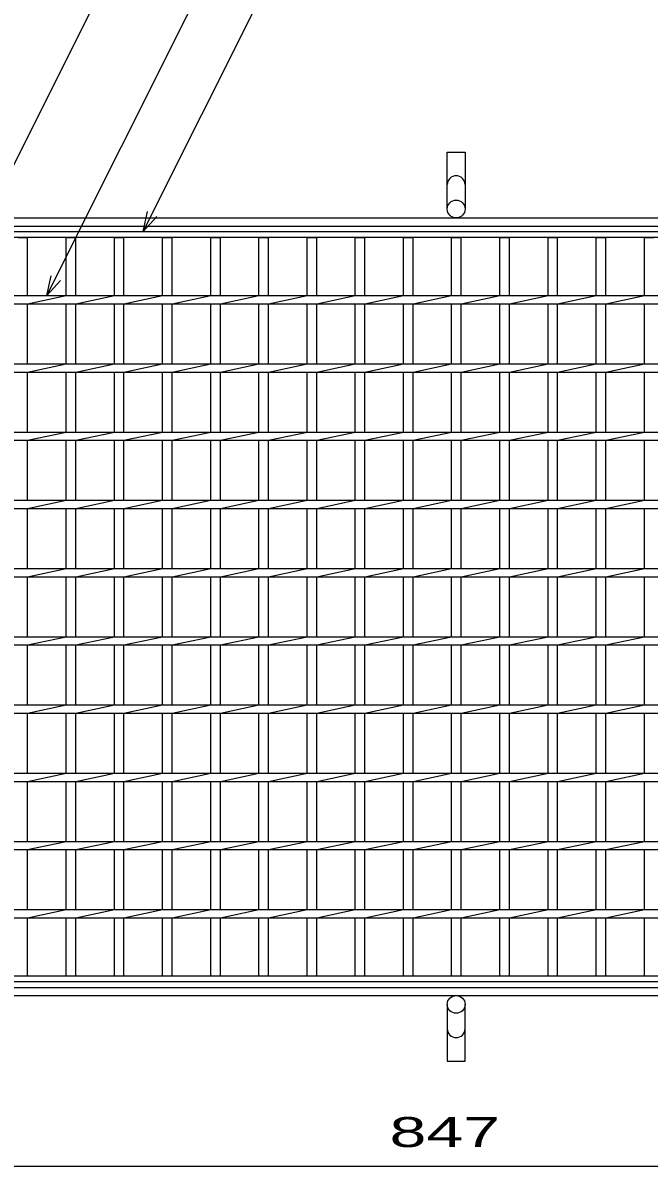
# Model space of a CAD drawing. Units: millimetres, scale not verified. Extents: x -1820 to 1731, y -1282 to 1054.
# Drawn here: x -1168 to -709, y -261 to 577 of the extents above; entities that cross this region are included whole.
import ezdxf
from ezdxf.enums import TextEntityAlignment as Align

# ---------------------------------------------------------------- set-up
doc = ezdxf.new("R2010")
doc.units = ezdxf.units.MM
doc.header["$LTSCALE"] = 10
for name, color, linetype, lineweight in [('16', 3, 'Continuous', 25), ('19', 6, 'Continuous', 25), ('22', 4, 'Continuous', 25)]:
    doc.layers.add(name, color=color, linetype=linetype, lineweight=lineweight)
doc.styles.add('ベクトル', font='')
doc.styles.get('ベクトル').set_extended_font_data('ベクトル')

msp = doc.modelspace()

# ---------------------------------------------------------------- linework, layer by layer
at = {"layer": '16'}
for p, q in [((-1348, 424), (-353, 424)), ((-353, 419.5), (-1348, 419.5)), ((-1171.5, 419.5), (-1164.5, 419.5)), ((-1164.5, 377), (-1164.5, 419.5)), ((-1136.2, 377), (-1136.2, 419.5)), ((-1136.2, 419.5), (-1129.2, 419.5)), ((-1129.2, 377), (-1129.2, 419.5)), ((-1100.9, 377), (-1100.9, 419.5)), ((-1100.9, 419.5), (-1093.9, 419.5)), ((-1093.9, 377), (-1093.9, 419.5)), ((-1065.6, 377), (-1065.6, 419.5)), ((-1065.6, 419.5), (-1058.6, 419.5)), ((-1058.6, 377), (-1058.6, 419.5)), ((-1030.3, 377), (-1030.3, 419.5)), ((-1030.3, 419.5), (-1023.3, 419.5)), ((-1023.3, 377), (-1023.3, 419.5)), ((-995, 377), (-995, 419.5)), ((-995, 419.5), (-988, 419.5)), ((-988, 377), (-988, 419.5)), ((-959.7, 377), (-959.7, 419.5)), ((-959.7, 419.5), (-952.7, 419.5)), ((-952.7, 377), (-952.7, 419.5)), ((-924.4, 377), (-924.4, 419.5)), ((-924.4, 419.5), (-917.4, 419.5)), ((-917.4, 377), (-917.4, 419.5)), ((-889.1, 377), (-889.1, 419.5)), ((-889.1, 419.5), (-882.1, 419.5)), ((-882.1, 377), (-882.1, 419.5)), ((-853.8, 377), (-853.8, 419.5)), ((-853.8, 419.5), (-846.8, 419.5)), ((-846.8, 377), (-846.8, 419.5)), ((-818.5, 377), (-818.5, 419.5)), ((-818.5, 419.5), (-811.5, 419.5)), ((-811.5, 377), (-811.5, 419.5)), ((-783.2, 377), (-783.2, 419.5)), ((-783.2, 419.5), (-776.2, 419.5)), ((-776.2, 377), (-776.2, 419.5)), ((-747.9, 377), (-747.9, 419.5)), ((-747.9, 419.5), (-740.9, 419.5)), ((-740.9, 377), (-740.9, 419.5)), ((-712.6, 377), (-712.6, 419.5)), ((-712.6, 419.5), (-705.6, 419.5)), ((-1242.1, 377), (-458.5, 377)), ((-1242.1, 371), (-458.5, 371)), ((-1164.5, 371), (-1136.2, 377)), ((-1164.5, 327), (-1164.5, 371)), ((-1136.2, 327), (-1136.2, 371)), ((-1129.2, 371), (-1100.9, 377)), ((-1129.2, 327), (-1129.2, 371)), ((-1100.9, 327), (-1100.9, 371)), ((-1093.9, 371), (-1065.6, 377)), ((-1093.9, 327), (-1093.9, 371)), ((-1065.6, 327), (-1065.6, 371)), ((-1058.6, 371), (-1030.3, 377)), ((-1058.6, 327), (-1058.6, 371)), ((-1030.3, 327), (-1030.3, 371)), ((-1023.3, 371), (-995, 377)), ((-1023.3, 327), (-1023.3, 371)), ((-995, 327), (-995, 371)), ((-988, 371), (-959.7, 377)), ((-988, 327), (-988, 371)), ((-959.7, 327), (-959.7, 371)), ((-952.7, 371), (-924.4, 377)), ((-952.7, 327), (-952.7, 371)), ((-924.4, 327), (-924.4, 371)), ((-917.4, 371), (-889.1, 377)), ((-917.4, 327), (-917.4, 371)), ((-889.1, 327), (-889.1, 371)), ((-882.1, 371), (-853.8, 377)), ((-882.1, 327), (-882.1, 371)), ((-853.8, 327), (-853.8, 371)), ((-846.8, 371), (-818.5, 377)), ((-846.8, 327), (-846.8, 371)), ((-818.5, 327), (-818.5, 371)), ((-811.5, 371), (-783.2, 377)), ((-811.5, 327), (-811.5, 371)), ((-783.2, 327), (-783.2, 371)), ((-776.2, 371), (-747.9, 377)), ((-776.2, 327), (-776.2, 371)), ((-747.9, 327), (-747.9, 371)), ((-740.9, 371), (-712.6, 377)), ((-740.9, 327), (-740.9, 371)), ((-712.6, 327), (-712.6, 371)), ((-1348, 327), (-353, 327)), ((-1164.5, 321), (-1136.2, 327)), ((-1129.2, 321), (-1100.9, 327)), ((-1093.9, 321), (-1065.6, 327)), ((-1058.6, 321), (-1030.3, 327)), ((-1023.3, 321), (-995, 327)), ((-988, 321), (-959.7, 327)), ((-952.7, 321), (-924.4, 327)), ((-917.4, 321), (-889.1, 327)), ((-882.1, 321), (-853.8, 327)), ((-846.8, 321), (-818.5, 327)), ((-811.5, 321), (-783.2, 327)), ((-776.2, 321), (-747.9, 327)), ((-740.9, 321), (-712.6, 327)), ((-1348, 321), (-353, 321)), ((-1164.5, 277), (-1164.5, 321)), ((-1136.2, 277), (-1136.2, 321)), ((-1129.2, 277), (-1129.2, 321)), ((-1100.9, 277), (-1100.9, 321)), ((-1093.9, 277), (-1093.9, 321)), ((-1065.6, 277), (-1065.6, 321)), ((-1058.6, 277), (-1058.6, 321)), ((-1030.3, 277), (-1030.3, 321)), ((-1023.3, 277), (-1023.3, 321)), ((-995, 277), (-995, 321)), ((-988, 277), (-988, 321)), ((-959.7, 277), (-959.7, 321)), ((-952.7, 277), (-952.7, 321)), ((-924.4, 277), (-924.4, 321)), ((-917.4, 277), (-917.4, 321)), ((-889.1, 277), (-889.1, 321)), ((-882.1, 277), (-882.1, 321)), ((-853.8, 277), (-853.8, 321)), ((-846.8, 277), (-846.8, 321)), ((-818.5, 277), (-818.5, 321)), ((-811.5, 277), (-811.5, 321)), ((-783.2, 277), (-783.2, 321)), ((-776.2, 277), (-776.2, 321)), ((-747.9, 277), (-747.9, 321)), ((-740.9, 277), (-740.9, 321)), ((-712.6, 277), (-712.6, 321)), ((-1348, 277), (-353, 277)), ((-1164.5, 271), (-1136.2, 277)), ((-1129.2, 271), (-1100.9, 277)), ((-1093.9, 271), (-1065.6, 277)), ((-1058.6, 271), (-1030.3, 277)), ((-1023.3, 271), (-995, 277)), ((-988, 271), (-959.7, 277)), ((-952.7, 271), (-924.4, 277)), ((-917.4, 271), (-889.1, 277)), ((-882.1, 271), (-853.8, 277)), ((-846.8, 271), (-818.5, 277)), ((-811.5, 271), (-783.2, 277)), ((-776.2, 271), (-747.9, 277)), ((-740.9, 271), (-712.6, 277)), ((-1348, 271), (-353, 271)), ((-1164.5, 227), (-1164.5, 271)), ((-1136.2, 227), (-1136.2, 271)), ((-1129.2, 227), (-1129.2, 271)), ((-1100.9, 227), (-1100.9, 271)), ((-1093.9, 227), (-1093.9, 271)), ((-1065.6, 227), (-1065.6, 271)), ((-1058.6, 227), (-1058.6, 271)), ((-1030.3, 227), (-1030.3, 271)), ((-1023.3, 227), (-1023.3, 271)), ((-995, 227), (-995, 271)), ((-988, 227), (-988, 271)), ((-959.7, 227), (-959.7, 271)), ((-952.7, 227), (-952.7, 271)), ((-924.4, 227), (-924.4, 271)), ((-917.4, 227), (-917.4, 271)), ((-889.1, 227), (-889.1, 271)), ((-882.1, 227), (-882.1, 271)), ((-853.8, 227), (-853.8, 271)), ((-846.8, 227), (-846.8, 271)), ((-818.5, 227), (-818.5, 271)), ((-811.5, 227), (-811.5, 271)), ((-783.2, 227), (-783.2, 271)), ((-776.2, 227), (-776.2, 271)), ((-747.9, 227), (-747.9, 271)), ((-740.9, 227), (-740.9, 271)), ((-712.6, 227), (-712.6, 271)), ((-1348, 227), (-353, 227)), ((-1164.5, 221), (-1136.2, 227)), ((-1129.2, 221), (-1100.9, 227)), ((-1093.9, 221), (-1065.6, 227)), ((-1058.6, 221), (-1030.3, 227)), ((-1023.3, 221), (-995, 227)), ((-988, 221), (-959.7, 227)), ((-952.7, 221), (-924.4, 227)), ((-917.4, 221), (-889.1, 227)), ((-882.1, 221), (-853.8, 227)), ((-846.8, 221), (-818.5, 227)), ((-811.5, 221), (-783.2, 227)), ((-776.2, 221), (-747.9, 227)), ((-740.9, 221), (-712.6, 227)), ((-1348, 221), (-353, 221)), ((-1164.5, 177), (-1164.5, 221)), ((-1136.2, 177), (-1136.2, 221)), ((-1129.2, 177), (-1129.2, 221)), ((-1100.9, 177), (-1100.9, 221)), ((-1093.9, 177), (-1093.9, 221)), ((-1065.6, 177), (-1065.6, 221)), ((-1058.6, 177), (-1058.6, 221)), ((-1030.3, 177), (-1030.3, 221)), ((-1023.3, 177), (-1023.3, 221)), ((-995, 177), (-995, 221)), ((-988, 177), (-988, 221)), ((-959.7, 177), (-959.7, 221)), ((-952.7, 177), (-952.7, 221)), ((-924.4, 177), (-924.4, 221)), ((-917.4, 177), (-917.4, 221)), ((-889.1, 177), (-889.1, 221)), ((-882.1, 177), (-882.1, 221)), ((-853.8, 177), (-853.8, 221)), ((-846.8, 177), (-846.8, 221)), ((-818.5, 177), (-818.5, 221)), ((-811.5, 177), (-811.5, 221)), ((-783.2, 177), (-783.2, 221)), ((-776.2, 177), (-776.2, 221)), ((-747.9, 177), (-747.9, 221)), ((-740.9, 177), (-740.9, 221)), ((-712.6, 177), (-712.6, 221)), ((-1348, 177), (-353, 177)), ((-1164.5, 171), (-1136.2, 177)), ((-1129.2, 171), (-1100.9, 177)), ((-1093.9, 171), (-1065.6, 177)), ((-1058.6, 171), (-1030.3, 177)), ((-1023.3, 171), (-995, 177)), ((-988, 171), (-959.7, 177)), ((-952.7, 171), (-924.4, 177)), ((-917.4, 171), (-889.1, 177)), ((-882.1, 171), (-853.8, 177)), ((-846.8, 171), (-818.5, 177)), ((-811.5, 171), (-783.2, 177)), ((-776.2, 171), (-747.9, 177)), ((-740.9, 171), (-712.6, 177)), ((-1348, 171), (-353, 171)), ((-1164.5, 127), (-1164.5, 171)), ((-1136.2, 127), (-1136.2, 171)), ((-1129.2, 127), (-1129.2, 171)), ((-1100.9, 127), (-1100.9, 171)), ((-1093.9, 127), (-1093.9, 171)), ((-1065.6, 127), (-1065.6, 171)), ((-1058.6, 127), (-1058.6, 171)), ((-1030.3, 127), (-1030.3, 171)), ((-1023.3, 127), (-1023.3, 171)), ((-995, 127), (-995, 171)), ((-988, 127), (-988, 171)), ((-959.7, 127), (-959.7, 171)), ((-952.7, 127), (-952.7, 171)), ((-924.4, 127), (-924.4, 171)), ((-917.4, 127), (-917.4, 171)), ((-889.1, 127), (-889.1, 171)), ((-882.1, 127), (-882.1, 171)), ((-853.8, 127), (-853.8, 171)), ((-846.8, 127), (-846.8, 171)), ((-818.5, 127), (-818.5, 171)), ((-811.5, 127), (-811.5, 171)), ((-783.2, 127), (-783.2, 171)), ((-776.2, 127), (-776.2, 171)), ((-747.9, 127), (-747.9, 171)), ((-740.9, 127), (-740.9, 171)), ((-712.6, 127), (-712.6, 171)), ((-1348, 127), (-353, 127)), ((-1164.5, 121), (-1136.2, 127)), ((-1129.2, 121), (-1100.9, 127)), ((-1093.9, 121), (-1065.6, 127)), ((-1058.6, 121), (-1030.3, 127)), ((-1023.3, 121), (-995, 127)), ((-988, 121), (-959.7, 127)), ((-952.7, 121), (-924.4, 127)), ((-917.4, 121), (-889.1, 127)), ((-882.1, 121), (-853.8, 127)), ((-846.8, 121), (-818.5, 127)), ((-811.5, 121), (-783.2, 127)), ((-776.2, 121), (-747.9, 127)), ((-740.9, 121), (-712.6, 127)), ((-1348, 121), (-353, 121)), ((-1164.5, 77), (-1164.5, 121)), ((-1136.2, 77), (-1136.2, 121)), ((-1129.2, 77), (-1129.2, 121)), ((-1100.9, 77), (-1100.9, 121)), ((-1093.9, 77), (-1093.9, 121)), ((-1065.6, 77), (-1065.6, 121)), ((-1058.6, 77), (-1058.6, 121)), ((-1030.3, 77), (-1030.3, 121)), ((-1023.3, 77), (-1023.3, 121)), ((-995, 77), (-995, 121)), ((-988, 77), (-988, 121)), ((-959.7, 77), (-959.7, 121)), ((-952.7, 77), (-952.7, 121)), ((-924.4, 77), (-924.4, 121)), ((-917.4, 77), (-917.4, 121)), ((-889.1, 77), (-889.1, 121)), ((-882.1, 77), (-882.1, 121)), ((-853.8, 77), (-853.8, 121)), ((-846.8, 77), (-846.8, 121)), ((-818.5, 77), (-818.5, 121)), ((-811.5, 77), (-811.5, 121)), ((-783.2, 77), (-783.2, 121)), ((-776.2, 77), (-776.2, 121)), ((-747.9, 77), (-747.9, 121)), ((-740.9, 77), (-740.9, 121)), ((-712.6, 77), (-712.6, 121)), ((-1348, 77), (-353, 77)), ((-1164.5, 71), (-1136.2, 77)), ((-1129.2, 71), (-1100.9, 77)), ((-1093.9, 71), (-1065.6, 77)), ((-1058.6, 71), (-1030.3, 77)), ((-1023.3, 71), (-995, 77)), ((-988, 71), (-959.7, 77)), ((-952.7, 71), (-924.4, 77)), ((-917.4, 71), (-889.1, 77)), ((-882.1, 71), (-853.8, 77)), ((-846.8, 71), (-818.5, 77)), ((-811.5, 71), (-783.2, 77)), ((-776.2, 71), (-747.9, 77)), ((-740.9, 71), (-712.6, 77)), ((-1348, 71), (-353, 71)), ((-1164.5, 27), (-1164.5, 71)), ((-1136.2, 27), (-1136.2, 71)), ((-1129.2, 27), (-1129.2, 71)), ((-1100.9, 27), (-1100.9, 71)), ((-1093.9, 27), (-1093.9, 71)), ((-1065.6, 27), (-1065.6, 71)), ((-1058.6, 27), (-1058.6, 71)), ((-1030.3, 27), (-1030.3, 71)), ((-1023.3, 27), (-1023.3, 71)), ((-995, 27), (-995, 71)), ((-988, 27), (-988, 71)), ((-959.7, 27), (-959.7, 71)), ((-952.7, 27), (-952.7, 71)), ((-924.4, 27), (-924.4, 71)), ((-917.4, 27), (-917.4, 71)), ((-889.1, 27), (-889.1, 71)), ((-882.1, 27), (-882.1, 71)), ((-853.8, 27), (-853.8, 71)), ((-846.8, 27), (-846.8, 71)), ((-818.5, 27), (-818.5, 71)), ((-811.5, 27), (-811.5, 71)), ((-783.2, 27), (-783.2, 71)), ((-776.2, 27), (-776.2, 71)), ((-747.9, 27), (-747.9, 71)), ((-740.9, 27), (-740.9, 71)), ((-712.6, 27), (-712.6, 71)), ((-1348, 27), (-353, 27)), ((-1164.5, 21), (-1136.2, 27)), ((-1129.2, 21), (-1100.9, 27)), ((-1093.9, 21), (-1065.6, 27)), ((-1058.6, 21), (-1030.3, 27)), ((-1023.3, 21), (-995, 27)), ((-988, 21), (-959.7, 27)), ((-952.7, 21), (-924.4, 27)), ((-917.4, 21), (-889.1, 27)), ((-882.1, 21), (-853.8, 27)), ((-846.8, 21), (-818.5, 27)), ((-811.5, 21), (-783.2, 27)), ((-776.2, 21), (-747.9, 27)), ((-740.9, 21), (-712.6, 27)), ((-1348, 21), (-353, 21)), ((-1164.5, -23), (-1164.5, 21)), ((-1136.2, -23), (-1136.2, 21)), ((-1129.2, -23), (-1129.2, 21)), ((-1100.9, -23), (-1100.9, 21)), ((-1093.9, -23), (-1093.9, 21)), ((-1065.6, -23), (-1065.6, 21)), ((-1058.6, -23), (-1058.6, 21)), ((-1030.3, -23), (-1030.3, 21)), ((-1023.3, -23), (-1023.3, 21)), ((-995, -23), (-995, 21)), ((-988, -23), (-988, 21)), ((-959.7, -23), (-959.7, 21)), ((-952.7, -23), (-952.7, 21)), ((-924.4, -23), (-924.4, 21)), ((-917.4, -23), (-917.4, 21)), ((-889.1, -23), (-889.1, 21)), ((-882.1, -23), (-882.1, 21)), ((-853.8, -23), (-853.8, 21)), ((-846.8, -23), (-846.8, 21)), ((-818.5, -23), (-818.5, 21)), ((-811.5, -23), (-811.5, 21)), ((-783.2, -23), (-783.2, 21)), ((-776.2, -23), (-776.2, 21)), ((-747.9, -23), (-747.9, 21)), ((-740.9, -23), (-740.9, 21)), ((-712.6, -23), (-712.6, 21)), ((-1348, -23), (-353, -23)), ((-1164.5, -29), (-1136.2, -23)), ((-1129.2, -29), (-1100.9, -23)), ((-1093.9, -29), (-1065.6, -23)), ((-1058.6, -29), (-1030.3, -23)), ((-1023.3, -29), (-995, -23)), ((-988, -29), (-959.7, -23)), ((-952.7, -29), (-924.4, -23)), ((-917.4, -29), (-889.1, -23)), ((-882.1, -29), (-853.8, -23)), ((-846.8, -29), (-818.5, -23)), ((-811.5, -29), (-783.2, -23)), ((-776.2, -29), (-747.9, -23)), ((-740.9, -29), (-712.6, -23)), ((-1348, -29), (-353, -29)), ((-1164.5, -73), (-1164.5, -29)), ((-1136.2, -73), (-1136.2, -29)), ((-1129.2, -73), (-1129.2, -29)), ((-1100.9, -73), (-1100.9, -29)), ((-1093.9, -73), (-1093.9, -29)), ((-1065.6, -73), (-1065.6, -29)), ((-1058.6, -73), (-1058.6, -29)), ((-1030.3, -73), (-1030.3, -29)), ((-1023.3, -73), (-1023.3, -29)), ((-995, -73), (-995, -29)), ((-988, -73), (-988, -29)), ((-959.7, -73), (-959.7, -29)), ((-952.7, -73), (-952.7, -29)), ((-924.4, -73), (-924.4, -29)), ((-917.4, -73), (-917.4, -29)), ((-889.1, -73), (-889.1, -29)), ((-882.1, -73), (-882.1, -29)), ((-853.8, -73), (-853.8, -29)), ((-846.8, -73), (-846.8, -29)), ((-818.5, -73), (-818.5, -29)), ((-811.5, -73), (-811.5, -29)), ((-783.2, -73), (-783.2, -29)), ((-776.2, -73), (-776.2, -29)), ((-747.9, -73), (-747.9, -29)), ((-740.9, -73), (-740.9, -29)), ((-712.6, -73), (-712.6, -29)), ((-1242.1, -73), (-458.5, -73)), ((-1164.5, -79), (-1136.2, -73)), ((-1129.2, -79), (-1100.9, -73)), ((-1093.9, -79), (-1065.6, -73)), ((-1058.6, -79), (-1030.3, -73)), ((-1023.3, -79), (-995, -73)), ((-988, -79), (-959.7, -73)), ((-952.7, -79), (-924.4, -73)), ((-917.4, -79), (-889.1, -73)), ((-882.1, -79), (-853.8, -73)), ((-846.8, -79), (-818.5, -73)), ((-811.5, -79), (-783.2, -73)), ((-776.2, -79), (-747.9, -73)), ((-740.9, -79), (-712.6, -73)), ((-1242.1, -79), (-458.5, -79)), ((-1164.5, -121.5), (-1164.5, -79)), ((-1136.2, -121.5), (-1136.2, -79)), ((-1129.2, -121.5), (-1129.2, -79)), ((-1100.9, -121.5), (-1100.9, -79)), ((-1093.9, -121.5), (-1093.9, -79)), ((-1065.6, -121.5), (-1065.6, -79)), ((-1058.6, -121.5), (-1058.6, -79)), ((-1030.3, -121.5), (-1030.3, -79)), ((-1023.3, -121.5), (-1023.3, -79)), ((-995, -121.5), (-995, -79)), ((-988, -121.5), (-988, -79)), ((-959.7, -121.5), (-959.7, -79)), ((-952.7, -121.5), (-952.7, -79)), ((-924.4, -121.5), (-924.4, -79)), ((-917.4, -121.5), (-917.4, -79)), ((-889.1, -121.5), (-889.1, -79)), ((-882.1, -121.5), (-882.1, -79)), ((-853.8, -121.5), (-853.8, -79)), ((-846.8, -121.5), (-846.8, -79)), ((-818.5, -121.5), (-818.5, -79)), ((-811.5, -121.5), (-811.5, -79)), ((-783.2, -121.5), (-783.2, -79)), ((-776.2, -121.5), (-776.2, -79)), ((-747.9, -121.5), (-747.9, -79)), ((-740.9, -121.5), (-740.9, -79)), ((-712.6, -121.5), (-712.6, -79)), ((-1348, -121.5), (-353, -121.5)), ((-1171.5, -121.5), (-1164.5, -121.5)), ((-1136.2, -121.5), (-1129.2, -121.5)), ((-1100.9, -121.5), (-1093.9, -121.5)), ((-1065.6, -121.5), (-1058.6, -121.5)), ((-1030.3, -121.5), (-1023.3, -121.5)), ((-995, -121.5), (-988, -121.5)), ((-959.7, -121.5), (-952.7, -121.5)), ((-924.4, -121.5), (-917.4, -121.5)), ((-889.1, -121.5), (-882.1, -121.5)), ((-853.8, -121.5), (-846.8, -121.5)), ((-818.5, -121.5), (-811.5, -121.5)), ((-783.2, -121.5), (-776.2, -121.5)), ((-747.9, -121.5), (-740.9, -121.5)), ((-712.6, -121.5), (-705.6, -121.5)), ((-353, -126), (-1348, -126))]:
    msp.add_line(p, q, dxfattribs=at)
at = {"layer": '19'}
for p, q in [((-857, 440.5), (-857, 482.12)), ((-857, 482.12), (-844, 482.12)), ((-844, 482.12), (-844, 440.5)), ((-1350.5, 434), (-350.5, 434)), ((-1350.5, 428), (-350.5, 428)), ((-1350.5, -130), (-350.5, -130)), ((-1350.5, -136), (-350.5, -136)), ((-857, -142.5), (-857, -184.12)), ((-844, -184.12), (-844, -142.5)), ((-857, -184.12), (-844, -184.12))]:
    msp.add_line(p, q, dxfattribs=at)
for centre in [(-850.5, 440.5), (-850.5, -142.5)]:
    msp.add_circle(centre, 6.5, dxfattribs=at)
for centre, start, end in [((-850.5, 458.34), 0, 180), ((-850.5, -160.34), 180, 0)]:
    msp.add_arc(centre, 6.5, start, end, dxfattribs=at)
at = {"layer": '22'}
for p, q in [((-1235.1, 352), (-1052.85, 716.5)), ((-1150.35, 377), (-1004.1, 669.5)), ((-1079.75, 424), (-982, 619.5)), ((-1079.75, 424), (-1076.75, 438.6)), ((-1079.75, 424), (-1069.75, 435)), ((-1150.35, 377), (-1147.35, 391.6)), ((-1150.35, 377), (-1140.35, 388)), ((-1273.9, -261), (-426.7, -261))]:
    msp.add_line(p, q, dxfattribs=at)

# ---------------------------------------------------------------- texts
at = {"layer": '22', "color": 2, "style": 'ベクトル', "width": 1.65}
msp.add_text(' 847 ', height=21.99, dxfattribs=at).set_placement((-912.8, -236), align=Align.MIDDLE_LEFT)

doc.saveas('drawing.dxf')
